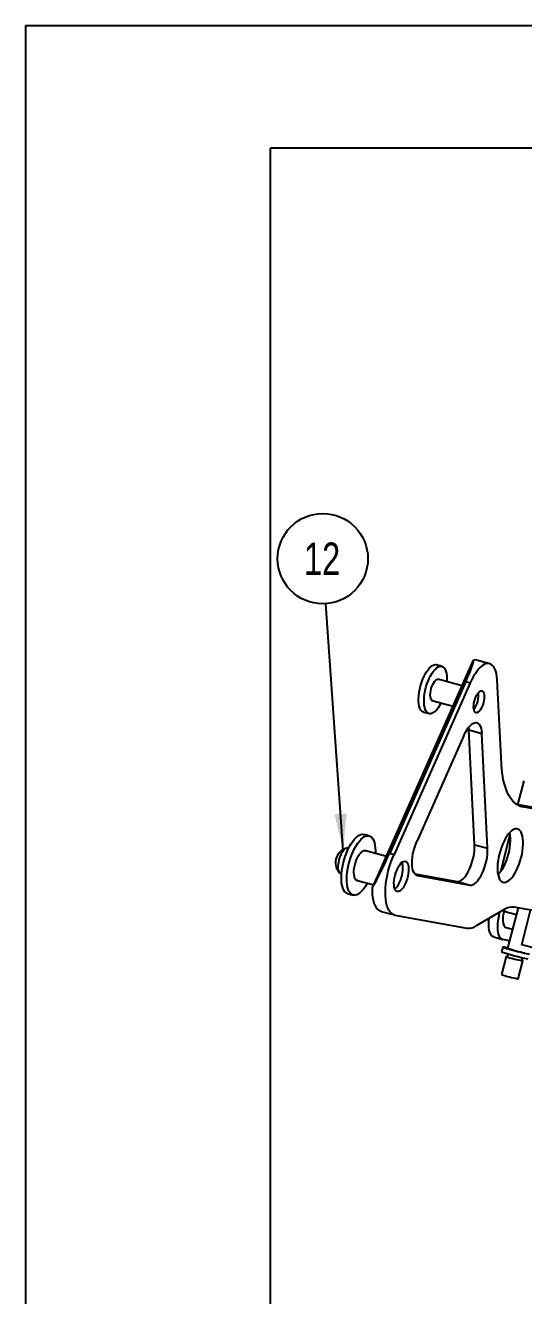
# Model space of a CAD drawing. Extents: x 0 to 8400, y -1608 to 5940.
# Drawn here: x 0 to 813, y 3870 to 5940 of the extents above; entities that cross this region are included whole.
import ezdxf

# ---------------------------------------------------------------- set-up
doc = ezdxf.new("R2010")
doc.units = 0
doc.header["$LTSCALE"] = 20
doc.layers.get('0').update_dxf_attribs({"linetype": 'CONTINUOUS'})
doc.layers.add('FORMATO', color=7, linetype='CONTINUOUS')
doc.styles.add('SLDTEXTSTYLE1', font='TXT', dxfattribs={"width": 0.75})
doc.dimstyles.new('SLDDIMSTYLE0', dxfattribs={"dimtxt": 0.18, "dimasz": 60, "dimexe": 0, "dimexo": 0.0625, "dimgap": 0, "dimtad": 0, "dimtih": 1, "dimtoh": 1, "dimdec": 0, "dimrnd": 1e-09, "dimzin": 0, "dimdsep": 46, "dimtxsty": 'Standard', "dimsah": 1, "dimcen": 0.09, "dimadec": 0, "dimazin": 0, "dimtfac": 60, "dimtdec": 0, "dimtofl": 0, "dimtmove": 0, "dimatfit": 3, "dimfxl": 1, "dimtolj": 1, "dimtzin": 0, "dimarcsym": 0})

# ---------------------------------------------------------------- blocks, each defined once
blk = doc.blocks.new('SW_NOTE_0_15')
at = {"layer": 'FORMATO', "color": 0}
blk.add_circle((-5.1, 73.4), 73.6, dxfattribs=at)
at = {"layer": 'FORMATO', "color": 0, "insert": (-6.2, 99.7), "char_height": 52.92, "attachment_point": 2, "style": 'SLDTEXTSTYLE1'}
blk.add_mtext('12', dxfattribs=at)

msp = doc.modelspace()

# ---------------------------------------------------------------- linework, layer by layer
at = {"color": 7, "linetype": 'Continuous'}
for p, q in [((0, 5940), (8400, 5940)), ((0, 5940), (0, 0)), ((8200, 5740), (400, 5740)), ((400, 200), (400, 5740)), ((565.9, 4534.5), (731, 4905.8)), ((757.2, 4899.9), (735.9, 4905.7)), ((679.3, 4895.7), (670.5, 4898.1)), ((718.4, 4870.7), (594.1, 4591.1)), ((725.5, 4868.7), (601.2, 4589.2)), ((712.4, 4863.9), (672.5, 4874.7)), ((718.4, 4870.7), (725.5, 4868.7)), ((776.3, 4736.6), (769.3, 4873.8)), ((663, 4840), (697.6, 4830.6)), ((649.5, 4820.9), (658.3, 4818.5)), ((715.1, 4782.7), (638.7, 4611)), ((722.7, 4795.9), (723.1, 4791.9)), ((723.1, 4791.9), (744.3, 4786.1)), ((732.6, 4604.8), (723.1, 4791.9)), ((753.9, 4599), (744.3, 4786.1)), ((803.2, 4669.9), (813.2, 4708.9)), ((944.1, 4644.6), (801.6, 4670.2)), ((965.3, 4638.8), (811, 4666.5)), ((560.6, 4619.2), (551.8, 4621.6)), ((775.4, 4561.3), (790.3, 4619.6)), ((527.2, 4599.1), (524, 4599)), ((588.7, 4585.7), (552.9, 4595.4)), ((732.6, 4604.8), (753.9, 4599)), ((594.1, 4591.1), (601.2, 4589.2)), ((513.1, 4558.7), (515.7, 4557)), ((635, 4557.3), (704.1, 4544.9)), ((639.4, 4554.5), (725.3, 4539.1)), ((539.7, 4547.2), (568.1, 4539.5)), ((704.1, 4544.9), (725.3, 4539.1)), ((525.6, 4525.1), (534.4, 4522.7)), ((580.2, 4496.3), (601.4, 4490.5)), ((781.8, 4499.6), (735.2, 4472.5)), ((772.7, 4492.1), (773.4, 4494.7)), ((781.2, 4499.2), (780.5, 4496.7)), ((803.4, 4501.8), (786.5, 4436.1)), ((845.5, 4494.2), (796.9, 4503)), ((809.4, 4441.9), (823.8, 4498.1)), ((602.4, 4490.3), (720.2, 4469.1)), ((763.9, 4454.5), (778, 4450.6)), ((789.7, 4448.5), (778.6, 4450.5)), ((784, 4469.8), (794.4, 4467)), ((778.7, 4438), (776.7, 4430.3)), ((830.6, 4436.2), (809.4, 4441.9)), ((784.1, 4422.6), (776.6, 4393.4)), ((803.7, 4386.4), (811.2, 4415.6))]:
    msp.add_line(p, q, dxfattribs=at)
at = {"color": 8, "linetype": 'Continuous'}
for p, q in [((806.6, 4667.7), (811, 4666.5)), ((638.3, 4554.8), (639.4, 4554.5)), ((770.1, 4492.8), (772.7, 4492.1)), ((780.5, 4496.7), (800.7, 4491.3))]:
    msp.add_line(p, q, dxfattribs=at)
at = {"color": 7, "linetype": 'Continuous', "flags": 128}
for points in [[(735.9, 4905.7), (733.8, 4906), (731, 4905.8)], [(649.5, 4820.9), (648, 4821.5), (646.2, 4822.9), (644.6, 4824.9), (643.4, 4827.6), (642.4, 4830.8), (641.7, 4834.6), (641.3, 4838.8), (641.3, 4843.3), (641.6, 4848.2), (642.3, 4853.2), (643.2, 4858.4), (644.5, 4863.6), (646, 4868.7), (647.8, 4873.6), (649.8, 4878.3), (652, 4882.7), (654.3, 4886.6), (656.7, 4890.1), (659.2, 4893), (661.7, 4895.3), (664.2, 4897), (666.6, 4898), (668.8, 4898.3), (670.5, 4898.1)], [(658.9, 4818.3), (656.9, 4819.1), (655, 4820.5), (653.5, 4822.5), (652.2, 4825.2), (651.2, 4828.4), (650.5, 4832.2), (650.2, 4836.4), (650.2, 4840.9), (650.5, 4845.8), (651.1, 4850.8), (652.1, 4856), (653.3, 4861.2), (654.9, 4866.3), (656.7, 4871.2), (658.7, 4875.9), (660.8, 4880.3), (663.2, 4884.2), (665.6, 4887.7), (668.1, 4890.6), (670.6, 4892.9), (673, 4894.6), (675.4, 4895.6), (677.7, 4895.9), (679.8, 4895.5), (681.7, 4894.4), (683.4, 4892.7), (684.8, 4890.3), (685.9, 4887.4), (686.8, 4883.9), (687.3, 4879.9), (687.5, 4875.5), (687.3, 4870.8), (687.3, 4870.7)], [(769.3, 4873.8), (768.9, 4879), (768.1, 4883.7), (767, 4887.9), (765.6, 4891.6), (763.9, 4894.6), (761.9, 4897.1), (759.7, 4898.8), (757.3, 4899.9), (754.7, 4900.3), (751.9, 4900), (749, 4898.9), (746, 4897.2), (742.9, 4894.8), (739.8, 4891.8), (736.8, 4888.2), (733.8, 4884.1), (730.9, 4879.4), (728.1, 4874.3), (725.5, 4868.7)], [(665.1, 4839.4), (664.3, 4839.4), (662.9, 4840.1), (661.8, 4841.4), (661, 4843.3), (660.5, 4845.9), (660.3, 4848.8), (660.5, 4852.2), (661, 4855.7), (661.9, 4859.2), (663, 4862.7), (664.3, 4866), (665.9, 4868.9), (667.6, 4871.3), (669.3, 4873.1), (671, 4874.3), (672.6, 4874.7), (674, 4874.5), (674.6, 4874.2)], [(732.3, 4839.1), (733.3, 4842.6), (734.6, 4845.9), (736, 4848.9), (737.6, 4851.4), (739.3, 4853.5), (741, 4854.9), (742.6, 4855.7), (744.2, 4855.7), (745.5, 4855.1), (746.6, 4853.9), (747.4, 4852), (748, 4849.6), (748.2, 4846.7), (748.1, 4843.5), (747.6, 4840), (746.9, 4836.5), (745.8, 4833.1), (744.6, 4829.8), (743.1, 4826.8), (741.5, 4824.2), (739.8, 4822.2), (738.1, 4820.8), (736.5, 4820), (735, 4819.9), (733.6, 4820.5), (732.5, 4821.8), (731.7, 4823.7), (731.1, 4826.1), (730.9, 4829), (731.1, 4832.2), (731.5, 4835.6), (732.3, 4839.1)], [(677.9, 4835.9), (675.6, 4831.8), (673.3, 4828.1), (670.8, 4824.9), (668.3, 4822.3), (665.8, 4820.3), (663.4, 4819), (661.1, 4818.3), (658.9, 4818.3)], [(715.1, 4782.7), (717.3, 4787.4), (719.7, 4791.5), (722.2, 4795.2), (724.8, 4798.3), (727.4, 4800.7), (729.9, 4802.5), (732.4, 4803.5), (734.8, 4803.8), (736.9, 4803.3), (738.9, 4802.1), (740.6, 4800.1), (742, 4797.5), (743.1, 4794.3), (743.9, 4790.5), (744.3, 4786.1)], [(811, 4666.5), (806.6, 4667.7), (802.4, 4669.7), (798.5, 4672.4), (794.9, 4675.9), (791.5, 4680.1), (788.4, 4685), (785.7, 4690.5), (783.3, 4696.8), (781.2, 4703.6), (779.4, 4711.1), (778, 4719.1), (777, 4727.6), (776.3, 4736.6)], [(533.3, 4609.8), (536, 4613.3), (538.8, 4616.3), (541.5, 4618.7), (544.2, 4620.4), (546.9, 4621.5), (549.4, 4621.9), (551.8, 4621.6), (551.8, 4621.6)], [(542.1, 4607.4), (544.8, 4610.9), (547.6, 4613.9), (550.4, 4616.3), (553.1, 4618), (555.7, 4619.1), (558.2, 4619.5), (560.6, 4619.2), (562.8, 4618.3), (564.8, 4616.6), (566.5, 4614.4), (568, 4611.5), (569.2, 4608.1), (570.1, 4604.1), (570.6, 4599.7), (570.8, 4594.9), (570.8, 4590.5)], [(773.1, 4590.3), (771.8, 4584.8), (770.9, 4579.3), (770.2, 4574), (769.9, 4568.9), (769.9, 4564.1), (770.2, 4559.6), (770.9, 4555.6), (771.9, 4552), (773.2, 4549), (774.7, 4546.6), (776.5, 4544.9), (778.6, 4543.8), (780.8, 4543.4), (783.2, 4543.7), (785.7, 4544.7), (788.3, 4546.3), (790.9, 4548.6), (793.6, 4551.5), (796.2, 4554.9), (798.7, 4558.9), (801.1, 4563.3), (803.3, 4568.1), (805.3, 4573.2), (807.1, 4578.5), (808.6, 4583.9), (809.9, 4589.4), (810.9, 4594.8), (811.5, 4600.2), (811.8, 4605.3), (811.8, 4610.1), (811.5, 4614.6), (810.8, 4618.6), (809.8, 4622.2), (808.5, 4625.1), (807, 4627.5), (805.2, 4629.3), (803.1, 4630.4), (800.9, 4630.8), (798.5, 4630.5), (796, 4629.5), (793.4, 4627.9), (790.8, 4625.6), (788.1, 4622.7), (785.6, 4619.2), (783.1, 4615.3), (780.7, 4610.9), (778.4, 4606.1), (776.4, 4601), (774.6, 4595.7), (773.1, 4590.3)], [(789.6, 4624.4), (790.2, 4620.4), (790.6, 4615.9), (790.6, 4611.1), (790.3, 4605.9), (789.6, 4600.6), (788.7, 4595.2), (787.4, 4589.7), (785.9, 4584.2), (784.1, 4578.9), (782, 4573.9), (779.8, 4569.1), (777.4, 4564.7), (774.9, 4560.7), (772.3, 4557.3), (770.9, 4555.6)], [(524, 4599.1), (522.4, 4598.7), (520.6, 4597.6), (518.7, 4595.9), (517, 4593.5), (515.2, 4590.7), (513.7, 4587.5), (512.3, 4583.9), (511.2, 4580.2), (510.4, 4576.4), (509.9, 4572.7), (509.7, 4569.2), (509.8, 4566), (510.3, 4563.2), (511.1, 4561), (512.2, 4559.3), (513, 4558.6)], [(525.6, 4525.1), (524.5, 4525.5), (522.4, 4526.8), (520.5, 4528.7), (518.9, 4531.3), (517.6, 4534.5), (516.5, 4538.2), (515.8, 4542.4), (515.4, 4547), (515.4, 4552), (515.6, 4557.3), (516.2, 4562.8), (517.1, 4568.5), (518.3, 4574.3), (519.8, 4580), (521.5, 4585.6), (523.5, 4591.1), (525.7, 4596.3), (528.1, 4601.2), (530.6, 4605.7), (533.3, 4609.8)], [(557.7, 4542.3), (556.9, 4540.8), (554.3, 4536.5), (551.6, 4532.7), (548.8, 4529.5), (546.1, 4526.8), (543.3, 4524.7), (540.6, 4523.3), (538, 4522.6), (535.6, 4522.5), (533.3, 4523.1), (531.2, 4524.4), (529.4, 4526.3), (527.8, 4528.9), (526.4, 4532.1), (525.4, 4535.8), (524.7, 4540), (524.3, 4544.6), (524.2, 4549.6), (524.5, 4554.9), (525, 4560.4), (525.9, 4566.1), (527.1, 4571.9), (528.6, 4577.6), (530.4, 4583.2), (532.3, 4588.7), (534.5, 4593.9), (536.9, 4598.8), (539.5, 4603.3), (542.1, 4607.4), (542.1, 4607.4)], [(544.8, 4589.3), (546.8, 4591.8), (548.8, 4593.7), (550.7, 4594.9), (552.6, 4595.4), (554.3, 4595.2), (555.3, 4594.8)], [(639.4, 4554.5), (637.3, 4555.3), (635.4, 4556.8), (633.8, 4559.1), (632.5, 4562), (631.5, 4565.6), (630.9, 4569.7), (630.7, 4574.3), (630.8, 4579.2), (631.3, 4584.4), (632.1, 4589.8), (633.3, 4595.3), (634.9, 4600.7), (636.7, 4606), (638.7, 4611)], [(704.1, 4544.9), (706.4, 4544.8), (708.8, 4545.6), (711.3, 4547), (713.9, 4549.2), (716.5, 4552), (719, 4555.4), (721.5, 4559.4), (723.8, 4563.9), (725.9, 4568.7), (727.8, 4573.8), (729.4, 4579.1), (730.7, 4584.5), (731.7, 4589.8), (732.4, 4595.1), (732.7, 4600.1), (732.6, 4604.8)], [(725.3, 4539.1), (727.6, 4539.1), (730, 4539.8), (732.6, 4541.3), (735.2, 4543.4), (737.7, 4546.2), (740.3, 4549.7), (742.7, 4553.7), (745, 4558.1), (747.1, 4562.9), (749, 4568), (750.6, 4573.3), (751.9, 4578.7), (752.9, 4584.1), (753.6, 4589.3), (753.9, 4594.3), (753.9, 4599)], [(542.2, 4546.5), (541.6, 4546.5), (539.9, 4547), (538.5, 4548.3), (537.4, 4550.1), (536.5, 4552.6), (536, 4555.6), (535.8, 4559), (535.9, 4562.8), (536.4, 4566.8), (537.1, 4570.9), (538.2, 4575.1), (539.6, 4579.1), (541.1, 4582.9), (542.9, 4586.3), (544.8, 4589.3)], [(602.4, 4490.3), (599.6, 4491.1), (597, 4492.7), (594.7, 4495.1), (592.7, 4498), (590.9, 4501.7), (589.5, 4505.9), (588.4, 4510.7), (587.6, 4516), (587.2, 4521.8), (587.1, 4527.9), (587.4, 4534.4), (588, 4541.2), (589, 4548.1), (590.3, 4555.1), (591.9, 4562.2), (593.8, 4569.2), (596, 4576.1), (598.5, 4582.8), (601.2, 4589.2)], [(602.9, 4555), (604.1, 4559.1), (605.6, 4563.1), (607.3, 4566.8), (609.1, 4570.1), (611.1, 4572.9), (613.1, 4575.1), (615.1, 4576.8), (617, 4577.7), (618.9, 4577.9), (620.5, 4577.4), (622, 4576.3), (623.2, 4574.4), (624.1, 4572), (624.6, 4569), (624.9, 4565.5), (624.8, 4561.7), (624.3, 4557.6), (623.5, 4553.5), (622.5, 4549.3), (621.1, 4545.2), (619.5, 4541.4), (617.8, 4537.9), (615.9, 4534.8), (613.9, 4532.3), (611.8, 4530.3), (609.9, 4529), (608, 4528.5), (606.2, 4528.6), (604.7, 4529.4), (603.3, 4530.9), (602.3, 4533.1), (601.6, 4535.8), (601.2, 4539.1), (601.1, 4542.7), (601.4, 4546.7), (602, 4550.8), (602.9, 4555)], [(602.4, 4532.7), (602.5, 4532.8), (604.5, 4534.5), (606.5, 4536.9), (608.4, 4539.8), (610.1, 4543.1), (611.7, 4546.8), (613.1, 4550.8), (614.3, 4554.8), (615.1, 4558.9), (615.6, 4563), (615.8, 4566.8), (615.6, 4570.2), (615.2, 4573.3), (614.4, 4575.8), (614.2, 4576.1)], [(580.2, 4496.3), (578.3, 4496.9), (575.8, 4498.6), (573.4, 4500.9), (571.4, 4504), (569.6, 4507.7), (568.2, 4512), (567.1, 4516.9), (566.3, 4522.4), (565.9, 4528.2), (565.9, 4534.5)], [(772.7, 4492.1), (771.5, 4486.5), (770.6, 4481), (770, 4475.7), (769.9, 4470.7), (770.1, 4466), (770.7, 4461.8), (771.6, 4458.2), (772.9, 4455.2), (774.5, 4452.9), (776.4, 4451.3), (778.6, 4450.5)], [(780.5, 4496.7), (779.6, 4492.3), (778.9, 4488), (778.7, 4483.9), (778.8, 4480.1), (779.3, 4476.8), (780.1, 4474), (781.2, 4471.9), (782.7, 4470.4), (784, 4469.8)], [(763.9, 4454.5), (762.3, 4455.1), (760.4, 4456.7), (758.8, 4459), (757.5, 4462), (756.5, 4465.7), (755.9, 4469.8), (755.7, 4474.5), (755.9, 4479.6), (756.4, 4484.8)], [(786.6, 4436.6), (783.8, 4437.2), (781.6, 4437.7), (779.9, 4438), (779, 4438.1), (778.7, 4438), (779.2, 4437.8), (780.4, 4437.3), (782.2, 4436.7), (784.7, 4436), (787.6, 4435.1), (791, 4434.2), (794.7, 4433.2), (798.7, 4432.2), (802.7, 4431.1), (806.6, 4430.2), (810.4, 4429.2), (813.8, 4428.4), (816.9, 4427.7), (819.4, 4427.2), (821.4, 4426.8), (821.4, 4426.8)], [(784.1, 4422.6), (784.1, 4422.6), (784.5, 4422.4), (785.6, 4422), (787.3, 4421.5), (789.5, 4420.8), (792.1, 4420.1), (795, 4419.3), (798, 4418.5), (801, 4417.8), (803.9, 4417.1), (806.4, 4416.5), (808.5, 4416), (810, 4415.7)], [(810, 4415.7), (810.9, 4415.6), (811.2, 4415.6), (811.1, 4415.7)], [(802.5, 4386.5), (803.4, 4386.4), (803.7, 4386.4)]]:
    msp.add_lwpolyline(points, dxfattribs=at)
at = {"color": 7, "linetype": 'Continuous'}
for centre, radius, start, end in [((703.5, 4847.6), 35.6, 321.2973, 8.2937), ((530.1, 4575.7), 24.3, 107.1619, 159.0434), ((530.1, 4575.7), 24.3, 159.0434, 222.429), ((794, 4480.9), 22.3, 82.5972, 123.0353), ((723.1, 4491.2), 22.3, 262.5972, 303.0353), ((882, 4742.9), 329.9, 251.3861, 259.0477), ((855.6, 4641.8), 217, 251.4197, 259.0141), ((783.9, 4425.5), 2.94, 279.3361, 35.2487), ((812.8, 4418.1), 2.94, 115.9046, 232.6747), ((839.6, 4579.7), 196.7, 251.3057, 259.1281)]:
    msp.add_arc(centre, radius, start, end, dxfattribs=at)
for centre, major_axis, start_param, end_param in [((703.7, 4852.3), (26.9, 54.9), 5.097849, 6.100441), ((576.9, 4569.7), (31.3, 64), 4.175692, 5.097849)]:
    msp.add_ellipse(centre, major_axis=major_axis, ratio=0.090354, start_param=start_param, end_param=end_param, dxfattribs=at)

# ---------------------------------------------------------------- block references
at = {"layer": 'FORMATO'}
msp.add_blockref('SW_NOTE_0_15', (490.1, 4997.6), dxfattribs=at)

# ---------------------------------------------------------------- leaders
msp.add_leader([(518.2, 4595.2), (490.1, 4997.6)], dimstyle='SLDDIMSTYLE0', dxfattribs=at)

doc.saveas('drawing.dxf')
